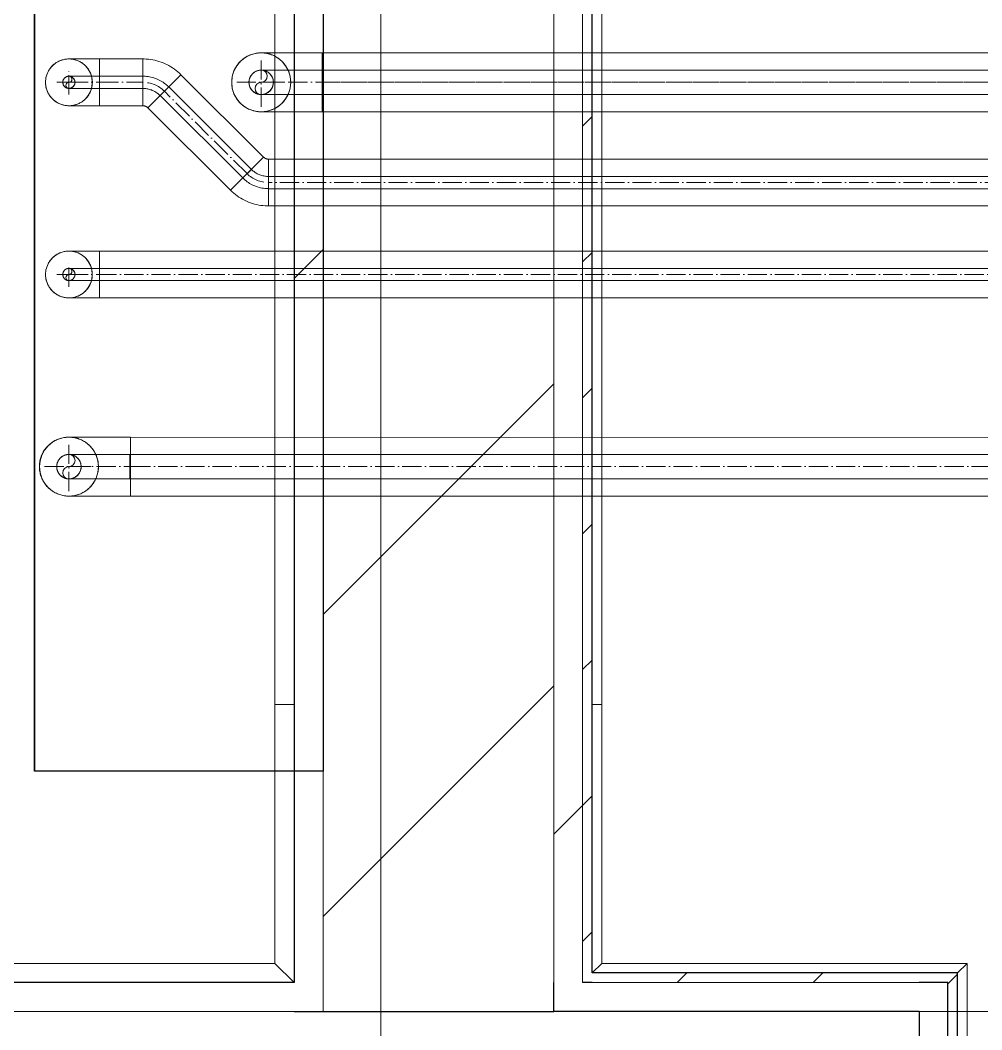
# Model space of a CAD drawing. Header units: millimetres. Extents: x -88595 to 880822, y -1054509 to -148035.
# Drawn here: x 178776 to 179276, y -274067 to -273541 of the extents above; entities that cross this region are included whole.
import ezdxf

# ---------------------------------------------------------------- set-up
doc = ezdxf.new("R2010")
doc.units = ezdxf.units.MM
for name, pattern in [('$0$ADSK_Осевая', [14, 10, -2, 0, -2]), ('$1$ADSK_Осевая', [14, 10, -2, 0, -2]), ('ADSK_Линия сетки', [25, 20, -2.5, 0, -2.5]), ('ADSK_Сверху', [4.5, 3, -1.5])]:
    doc.linetypes.add(name, pattern=pattern)
for name, color, linetype, lineweight in [('Изоляция', 7, 'Continuous', 18), ('Линии', 7, 'Continuous', 9), ('Оборудование', 7, 'Continuous', 18), ('Ограждение', 7, 'Continuous', 9), ('Оси', 7, 'Continuous', 9), ('Стены внутренние', 7, 'Continuous', 18), ('Стены наружные', 7, 'Continuous', 18), ('Стены штриховка', 7, 'Continuous', 9), ('Трубопровод', 7, 'Continuous', 18), ('Трубопроводы', 7, 'Continuous', 18)]:
    doc.layers.add(name, color=color, linetype=linetype, lineweight=lineweight)
doc.layers.add('П4', color=1, linetype='Continuous')
pattern_1 = [(0, (215928.7, 665702.34), (0, 600), []), (90, (215928.7, 665702.34), (-600, 4e-14), [])]

# ---------------------------------------------------------------- blocks, each defined once
blk = doc.blocks.new('$0$ADSK_МедьПайка_Отвод-гнутая труба - Отвод _гнутая труба_-V47-В_Координация_1 этаж ОВ3')
at = {"layer": 'Трубопроводы', "color": 190, "true_color": 0x8000ff}
for p, q in [((-879.99, -10402.24), (-882.24, -10399.99)), ((-877.75, -10404.48), (-879.99, -10402.24))]:
    blk.add_line(p, q, dxfattribs=at)
at = {"layer": 'Трубопроводы', "color": 190, "true_color": 0x8000ff, "flags": 128}
for points in [[(-893.46, -10411.22), (-893.45, -10411.21), (-893.43, -10411.18), (-893.38, -10411.13), (-893.32, -10411.07), (-893.24, -10410.99), (-893.14, -10410.89), (-893.03, -10410.78), (-892.89, -10410.65), (-892.74, -10410.5), (-892.58, -10410.33), (-892.39, -10410.15), (-892.19, -10409.95), (-891.98, -10409.73), (-891.75, -10409.5), (-891.5, -10409.25), (-891.24, -10408.99), (-890.97, -10408.72), (-890.68, -10408.43), (-890.37, -10408.13), (-890.06, -10407.81), (-889.73, -10407.48), (-889.39, -10407.14), (-889.04, -10406.79), (-888.67, -10406.43), (-888.3, -10406.06), (-887.92, -10405.67), (-887.53, -10405.28), (-887.13, -10404.88), (-886.72, -10404.47), (-886.3, -10404.06), (-885.88, -10403.64), (-885.46, -10403.21), (-885.02, -10402.78), (-884.59, -10402.34), (-884.14, -10401.9), (-883.7, -10401.45), (-883.25, -10401.01), (-882.81, -10400.56), (-882.36, -10400.11), (-882.24, -10399.99)], [(-877.75, -10404.48), (-878.2, -10404.93), (-878.64, -10405.38), (-879.09, -10405.82), (-879.54, -10406.27), (-879.98, -10406.71), (-880.42, -10407.15), (-880.85, -10407.58), (-881.28, -10408.01), (-881.7, -10408.43), (-882.12, -10408.85), (-882.53, -10409.26), (-882.93, -10409.66), (-883.32, -10410.06), (-883.71, -10410.44), (-884.09, -10410.82), (-884.45, -10411.18), (-884.81, -10411.54), (-885.15, -10411.88), (-885.48, -10412.21), (-885.8, -10412.53), (-886.11, -10412.84), (-886.4, -10413.13), (-886.68, -10413.41), (-886.94, -10413.68), (-887.19, -10413.93), (-887.43, -10414.16), (-887.65, -10414.38), (-887.85, -10414.58), (-888.04, -10414.77), (-888.21, -10414.94), (-888.36, -10415.1), (-888.5, -10415.23), (-888.62, -10415.35), (-888.72, -10415.46), (-888.81, -10415.54), (-888.88, -10415.61), (-888.93, -10415.66), (-888.96, -10415.69), (-888.97, -10415.7)], [(-893.46, -10415.71), (-893.55, -10415.61), (-893.63, -10415.52), (-893.71, -10415.42), (-893.79, -10415.32), (-893.86, -10415.21), (-893.93, -10415.11), (-894, -10415), (-894.05, -10414.89), (-894.11, -10414.77), (-894.16, -10414.65), (-894.2, -10414.54), (-894.25, -10414.41), (-894.28, -10414.29), (-894.31, -10414.17), (-894.34, -10414.05), (-894.36, -10413.92), (-894.37, -10413.79), (-894.39, -10413.67), (-894.39, -10413.54), (-894.39, -10413.41), (-894.39, -10413.29), (-894.38, -10413.16), (-894.36, -10413.03), (-894.34, -10412.91), (-894.32, -10412.78), (-894.29, -10412.66), (-894.26, -10412.54), (-894.22, -10412.42), (-894.17, -10412.3), (-894.12, -10412.18), (-894.07, -10412.07), (-894.01, -10411.95), (-893.95, -10411.84), (-893.88, -10411.73), (-893.81, -10411.63), (-893.74, -10411.53), (-893.66, -10411.43), (-893.57, -10411.33), (-893.49, -10411.24), (-893.46, -10411.22)], [(-893.46, -10411.22), (-893.37, -10411.13), (-893.28, -10411.04), (-893.18, -10410.96), (-893.08, -10410.89), (-892.97, -10410.81), (-892.86, -10410.75), (-892.75, -10410.68), (-892.64, -10410.62), (-892.53, -10410.57), (-892.41, -10410.52), (-892.29, -10410.47), (-892.17, -10410.43), (-892.05, -10410.4), (-891.93, -10410.37), (-891.8, -10410.34), (-891.68, -10410.32), (-891.55, -10410.3), (-891.42, -10410.29), (-891.3, -10410.29), (-891.17, -10410.29), (-891.04, -10410.29), (-890.92, -10410.3), (-890.79, -10410.31), (-890.67, -10410.33), (-890.54, -10410.36), (-890.42, -10410.39), (-890.3, -10410.42), (-890.17, -10410.46), (-890.06, -10410.51), (-889.94, -10410.55), (-889.82, -10410.61), (-889.71, -10410.67), (-889.6, -10410.73), (-889.49, -10410.8), (-889.39, -10410.87), (-889.28, -10410.94), (-889.18, -10411.02), (-889.09, -10411.1), (-889, -10411.19), (-888.97, -10411.22)], [(-888.97, -10411.22), (-888.88, -10411.31), (-888.8, -10411.4), (-888.72, -10411.5), (-888.64, -10411.6), (-888.57, -10411.71), (-888.5, -10411.81), (-888.44, -10411.92), (-888.38, -10412.04), (-888.33, -10412.15), (-888.28, -10412.27), (-888.23, -10412.39), (-888.19, -10412.51), (-888.15, -10412.63), (-888.12, -10412.75), (-888.1, -10412.88), (-888.08, -10413), (-888.06, -10413.13), (-888.05, -10413.25), (-888.04, -10413.38), (-888.04, -10413.51), (-888.05, -10413.63), (-888.06, -10413.76), (-888.07, -10413.89), (-888.09, -10414.01), (-888.11, -10414.14), (-888.14, -10414.26), (-888.18, -10414.38), (-888.22, -10414.5), (-888.26, -10414.62), (-888.31, -10414.74), (-888.36, -10414.85), (-888.42, -10414.97), (-888.49, -10415.08), (-888.55, -10415.19), (-888.62, -10415.29), (-888.7, -10415.39), (-888.78, -10415.49), (-888.86, -10415.59), (-888.95, -10415.68), (-888.97, -10415.71)], [(-888.97, -10415.71), (-889.06, -10415.79), (-889.16, -10415.88), (-889.26, -10415.96), (-889.36, -10416.03), (-889.46, -10416.11), (-889.57, -10416.17), (-889.68, -10416.24), (-889.79, -10416.3), (-889.91, -10416.35), (-890.02, -10416.4), (-890.14, -10416.45), (-890.26, -10416.49), (-890.38, -10416.52), (-890.51, -10416.56), (-890.63, -10416.58), (-890.76, -10416.6), (-890.88, -10416.62), (-891.01, -10416.63), (-891.14, -10416.63), (-891.26, -10416.63), (-891.39, -10416.63), (-891.52, -10416.62), (-891.64, -10416.61), (-891.77, -10416.59), (-891.89, -10416.56), (-892.02, -10416.53), (-892.14, -10416.5), (-892.26, -10416.46), (-892.38, -10416.42), (-892.5, -10416.37), (-892.61, -10416.31), (-892.72, -10416.25), (-892.83, -10416.19), (-892.94, -10416.13), (-893.05, -10416.05), (-893.15, -10415.98), (-893.25, -10415.9), (-893.35, -10415.82), (-893.44, -10415.73), (-893.46, -10415.71)]]:
    blk.add_lwpolyline(points, dxfattribs=at)
at = {"layer": 'Трубопроводы', "color": 190, "true_color": 0x8000ff}
for start, end in [(45, 225), (225, 45)]:
    blk.add_arc((-891.22, -10413.46), 3.17, start, end, dxfattribs=at)
blk = doc.blocks.new('$0$ADSK_МедьПайка_Отвод-гнутая труба - Отвод _гнутая труба_-V48-В_Координация_1 этаж ОВ3')
at = {"layer": 'Трубопроводы', "color": 134, "true_color": 0x00a6a6}
for p, q in [((16659.2, -14218.23), (16652.85, -14218.23)), ((16665.55, -14218.23), (16659.2, -14218.23))]:
    blk.add_line(p, q, dxfattribs=at)
at = {"layer": 'Трубопроводы', "color": 134, "true_color": 0x00a6a6, "flags": 128}
for points in [[(16652.85, -14249.98), (16652.85, -14249.96), (16652.85, -14249.88), (16652.85, -14249.75), (16652.85, -14249.58), (16652.85, -14249.35), (16652.85, -14249.07), (16652.85, -14248.74), (16652.85, -14248.37), (16652.85, -14247.95), (16652.85, -14247.47), (16652.85, -14246.96), (16652.85, -14246.39), (16652.85, -14245.78), (16652.85, -14245.13), (16652.85, -14244.44), (16652.85, -14243.7), (16652.85, -14242.92), (16652.85, -14242.1), (16652.85, -14241.24), (16652.85, -14240.35), (16652.85, -14239.42), (16652.85, -14238.46), (16652.85, -14237.47), (16652.85, -14236.44), (16652.85, -14235.39), (16652.85, -14234.3), (16652.85, -14233.2), (16652.85, -14232.06), (16652.85, -14230.91), (16652.85, -14229.74), (16652.85, -14228.54), (16652.85, -14227.33), (16652.85, -14226.11), (16652.85, -14224.87), (16652.85, -14223.63), (16652.85, -14222.37), (16652.85, -14221.11), (16652.85, -14219.84), (16652.85, -14218.57), (16652.85, -14218.23)], [(16665.55, -14218.23), (16665.55, -14219.5), (16665.55, -14220.77), (16665.55, -14222.03), (16665.55, -14223.29), (16665.55, -14224.54), (16665.55, -14225.78), (16665.55, -14227), (16665.55, -14228.22), (16665.55, -14229.42), (16665.55, -14230.59), (16665.55, -14231.75), (16665.55, -14232.89), (16665.55, -14234.01), (16665.55, -14235.1), (16665.55, -14236.16), (16665.55, -14237.19), (16665.55, -14238.19), (16665.55, -14239.17), (16665.55, -14240.1), (16665.55, -14241.01), (16665.55, -14241.87), (16665.55, -14242.7), (16665.55, -14243.49), (16665.55, -14244.24), (16665.55, -14244.95), (16665.55, -14245.61), (16665.55, -14246.23), (16665.55, -14246.81), (16665.55, -14247.34), (16665.55, -14247.82), (16665.55, -14248.26), (16665.55, -14248.65), (16665.55, -14248.99), (16665.55, -14249.28), (16665.55, -14249.52), (16665.55, -14249.71), (16665.55, -14249.85), (16665.55, -14249.94), (16665.55, -14249.98)], [(16652.85, -14249.98), (16652.86, -14249.73), (16652.87, -14249.47), (16652.9, -14249.22), (16652.94, -14248.97), (16652.98, -14248.72), (16653.04, -14248.47), (16653.1, -14248.23), (16653.18, -14247.98), (16653.26, -14247.74), (16653.36, -14247.51), (16653.46, -14247.28), (16653.57, -14247.05), (16653.69, -14246.83), (16653.82, -14246.61), (16653.96, -14246.4), (16654.11, -14246.19), (16654.27, -14245.99), (16654.43, -14245.79), (16654.6, -14245.61), (16654.78, -14245.43), (16654.97, -14245.25), (16655.16, -14245.09), (16655.36, -14244.93), (16655.56, -14244.78), (16655.77, -14244.64), (16655.99, -14244.5), (16656.21, -14244.38), (16656.44, -14244.26), (16656.67, -14244.16), (16656.9, -14244.06), (16657.14, -14243.97), (16657.38, -14243.9), (16657.63, -14243.83), (16657.88, -14243.77), (16658.12, -14243.72), (16658.38, -14243.68), (16658.63, -14243.66), (16658.88, -14243.64), (16659.14, -14243.63), (16659.2, -14243.63)], [(16659.2, -14243.63), (16659.46, -14243.64), (16659.71, -14243.65), (16659.96, -14243.68), (16660.22, -14243.71), (16660.47, -14243.76), (16660.71, -14243.81), (16660.96, -14243.88), (16661.2, -14243.95), (16661.44, -14244.04), (16661.68, -14244.13), (16661.91, -14244.24), (16662.14, -14244.35), (16662.36, -14244.47), (16662.58, -14244.6), (16662.79, -14244.74), (16663, -14244.89), (16663.2, -14245.04), (16663.39, -14245.21), (16663.58, -14245.38), (16663.76, -14245.56), (16663.93, -14245.74), (16664.1, -14245.93), (16664.26, -14246.13), (16664.41, -14246.34), (16664.55, -14246.55), (16664.68, -14246.77), (16664.8, -14246.99), (16664.92, -14247.21), (16665.03, -14247.44), (16665.12, -14247.68), (16665.21, -14247.92), (16665.29, -14248.16), (16665.36, -14248.4), (16665.41, -14248.65), (16665.46, -14248.9), (16665.5, -14249.15), (16665.53, -14249.4), (16665.55, -14249.66), (16665.55, -14249.91), (16665.55, -14249.98)], [(16659.2, -14256.33), (16658.95, -14256.33), (16658.7, -14256.31), (16658.44, -14256.28), (16658.19, -14256.25), (16657.94, -14256.2), (16657.69, -14256.15), (16657.45, -14256.08), (16657.21, -14256.01), (16656.97, -14255.92), (16656.73, -14255.83), (16656.5, -14255.73), (16656.27, -14255.61), (16656.05, -14255.49), (16655.83, -14255.36), (16655.62, -14255.22), (16655.41, -14255.07), (16655.21, -14254.92), (16655.02, -14254.75), (16654.83, -14254.58), (16654.65, -14254.4), (16654.48, -14254.22), (16654.31, -14254.03), (16654.15, -14253.83), (16654, -14253.62), (16653.86, -14253.41), (16653.73, -14253.2), (16653.6, -14252.97), (16653.49, -14252.75), (16653.38, -14252.52), (16653.29, -14252.28), (16653.2, -14252.04), (16653.12, -14251.8), (16653.05, -14251.56), (16652.99, -14251.31), (16652.95, -14251.06), (16652.91, -14250.81), (16652.88, -14250.56), (16652.86, -14250.3), (16652.85, -14250.05), (16652.85, -14249.98)], [(16665.55, -14249.98), (16665.55, -14250.23), (16665.53, -14250.49), (16665.51, -14250.74), (16665.47, -14250.99), (16665.43, -14251.24), (16665.37, -14251.49), (16665.31, -14251.74), (16665.23, -14251.98), (16665.15, -14252.22), (16665.05, -14252.45), (16664.95, -14252.69), (16664.84, -14252.91), (16664.71, -14253.14), (16664.58, -14253.35), (16664.44, -14253.57), (16664.3, -14253.77), (16664.14, -14253.97), (16663.98, -14254.17), (16663.81, -14254.36), (16663.63, -14254.54), (16663.44, -14254.71), (16663.25, -14254.87), (16663.05, -14255.03), (16662.85, -14255.18), (16662.63, -14255.32), (16662.42, -14255.46), (16662.2, -14255.58), (16661.97, -14255.7), (16661.74, -14255.8), (16661.51, -14255.9), (16661.27, -14255.99), (16661.02, -14256.06), (16660.78, -14256.13), (16660.53, -14256.19), (16660.28, -14256.24), (16660.03, -14256.28), (16659.78, -14256.3), (16659.53, -14256.32), (16659.27, -14256.33), (16659.2, -14256.33)]]:
    blk.add_lwpolyline(points, dxfattribs=at)
at = {"layer": 'Трубопроводы', "color": 134, "true_color": 0x00a6a6}
for start, end in [(90, 270), (270, 90)]:
    blk.add_arc((16659.2, -14249.98), 6.35, start, end, dxfattribs=at)
blk = doc.blocks.new('$0$ADSK_МедьПайка_Отвод-гнутая труба - Отвод _гнутая труба_-3205842-В_Координация_1 этаж ОВ3')
at = {"layer": 'Трубопроводы', "color": 190, "true_color": 0x8000ff}
for p, q in [((6.89, 2.39), (2.41, 6.88)), ((6.89, 2.39), (2.41, 6.88)), ((-6.56, 3.17), (-6.56, -3.18)), ((-6.56, 3.17), (-6.56, -3.18))]:
    blk.add_line(p, q, dxfattribs=at)
at = {"layer": 'Трубопроводы', "color": 190, "true_color": 0x8000ff, "flags": 128}
for points in [[(2.41, 6.88), (2.04, 6.53), (1.66, 6.2), (1.26, 5.87), (0.86, 5.57), (0.44, 5.28), (0.01, 5.01), (-0.43, 4.75), (-0.88, 4.52), (-1.34, 4.3), (-1.8, 4.1), (-2.28, 3.92), (-2.76, 3.76), (-3.25, 3.62), (-3.74, 3.49), (-4.24, 3.39), (-4.74, 3.31), (-5.24, 3.24), (-5.75, 3.2), (-6.26, 3.18), (-6.56, 3.17)], [(-6.56, -3.18), (-5.8, -3.16), (-5.04, -3.11), (-4.28, -3.04), (-3.53, -2.93), (-2.78, -2.8), (-2.04, -2.63), (-1.3, -2.43), (-0.57, -2.21), (0.15, -1.95), (0.85, -1.67), (1.55, -1.36), (2.23, -1.02), (2.9, -0.66), (3.56, -0.27), (4.19, 0.15), (4.81, 0.6), (5.41, 1.06), (6, 1.55), (6.56, 2.07), (6.89, 2.39)]]:
    blk.add_lwpolyline(points, dxfattribs=at)
blk = doc.blocks.new('1 этаж')
at = {"layer": 'Ограждение'}
h = blk.add_hatch(dxfattribs=at)
h.set_pattern_fill('FP_25', color=256, style=0, pattern_type=2)
h.set_pattern_definition(pattern_1)
h.paths.add_polyline_path([(215047.71, 654272.6), (215047.71, 655477.6), (215037.71, 655477.6), (215037.71, 654282.6)])
h = blk.add_hatch(dxfattribs=at)
h.set_pattern_fill('FP_26', color=256, style=0, pattern_type=2)
h.set_pattern_definition(pattern_1)
h.paths.add_polyline_path([(215202.71, 654277.6), (215207.71, 654282.6), (215207.71, 655477.6), (215202.71, 655477.6), (215202.71, 654580.82)])
h = blk.add_hatch(dxfattribs=at)
h.set_pattern_fill('FP_25', color=256, style=0, pattern_type=2)
h.set_pattern_definition(pattern_1)
h.paths.add_polyline_path([(212307.71, 654272.6), (215047.71, 654272.6), (215037.71, 654282.6), (212307.71, 654282.6)])
h = blk.add_hatch(dxfattribs=at)
h.set_pattern_fill('FP_25', color=256, style=0, pattern_type=2)
h.set_pattern_definition(pattern_1)
h.paths.add_polyline_path([(215387.71, 654277.6), (215392.71, 654277.6), (215397.71, 654282.6), (215207.71, 654282.6), (215202.71, 654277.6), (215372.71, 654277.6)])
at = {"layer": 'Линии', "linetype": 'ADSK_Сверху', "ltscale": 100}
blk.add_line((215372.71, 654257.6), (217392.71, 654257.6), dxfattribs=at)
at = {"layer": 'Ограждение'}
for p, q in [((215037.71, 655477.6), (215037.71, 654282.6)), ((215207.71, 654282.6), (215207.71, 655477.6)), ((215037.71, 654282.6), (212307.71, 654282.6)), ((215037.71, 654282.6), (215047.71, 654272.6)), ((215207.71, 654282.6), (215202.71, 654277.6)), ((215397.71, 654282.6), (215207.71, 654282.6)), ((215397.71, 654282.6), (215392.71, 654277.6)), ((215397.71, 653842.6), (215397.71, 654282.6))]:
    blk.add_line(p, q, dxfattribs=at)
at = {"layer": 'Оси', "linetype": 'ADSK_Линия сетки', "ltscale": 100}
blk.add_line((215092.71, 697813.24), (215092.71, 631836.47), dxfattribs=at)
at = {"layer": 'Стены внутренние'}
blk.add_line((215047.71, 654257.6), (207412.71, 654257.6), dxfattribs=at)
at = {"layer": 'Стены внутренние', "lineweight": 30}
blk.add_line((215372.71, 654257.6), (215182.71, 654257.6), dxfattribs=at)
at = {"layer": 'Стены наружные', "lineweight": 30}
for p, q in [((215047.71, 655477.6), (215047.71, 654272.6)), ((215202.71, 654277.6), (215202.71, 655477.6)), ((215392.71, 654277.6), (215202.71, 654277.6)), ((215392.71, 653847.6), (215392.71, 654277.6)), ((215047.71, 654272.6), (212297.71, 654272.6)), ((215182.71, 654257.6), (215182.71, 654272.6)), ((215202.71, 654272.6), (215197.71, 654272.6)), ((215387.71, 654272.6), (215372.71, 654272.6)), ((215387.71, 653867.6), (215387.71, 654272.6)), ((215047.71, 654257.6), (215182.71, 654257.6)), ((215372.71, 654257.6), (215372.71, 653867.6))]:
    blk.add_line(p, q, dxfattribs=at)
at = {"layer": 'Стены наружные', "linetype": 'Continuous', "lineweight": 9}
for p, q in [((215197.71, 654718.31), (215202.71, 654723.31)), ((215047.71, 654639.02), (215062.71, 654654.02)), ((215197.71, 654647.6), (215202.71, 654652.6)), ((215062.71, 654464.16), (215182.71, 654584.16)), ((215197.71, 654576.89), (215202.71, 654581.89)), ((215197.71, 654506.18), (215202.71, 654511.18)), ((215197.71, 654435.47), (215202.71, 654440.47)), ((215062.71, 654307.01), (215182.71, 654427.01)), ((215197.71, 654364.76), (215202.71, 654369.76)), ((215182.71, 654349.76), (215197.71, 654364.76)), ((215197.71, 654294.05), (215202.71, 654299.05)), ((215246.98, 654272.6), (215251.98, 654277.6)), ((215317.69, 654272.6), (215322.69, 654277.6)), ((215388.4, 654272.6), (215392.71, 654276.91)), ((215387.71, 654271.91), (215388.4, 654272.6))]:
    blk.add_line(p, q, dxfattribs=at)
at = {"layer": 'Стены штриховка'}
for p, q in [((215062.71, 655477.6), (215062.71, 654257.6)), ((215182.71, 654272.6), (215182.71, 655477.6)), ((215197.71, 654272.6), (215197.71, 655477.6)), ((215372.71, 654272.6), (215202.71, 654272.6))]:
    blk.add_line(p, q, dxfattribs=at)

msp = doc.modelspace()

# ---------------------------------------------------------------- linework, layer by layer
at = {"layer": 'Изоляция', "color": 190, "true_color": 0x8000ff}
for p, q in [((178839.51, -273561.27), (178816.95, -273561.27)), ((178816.95, -273561.27), (178816.95, -273585.62)), ((178839.51, -273585.62), (178839.51, -273561.27)), ((178859.32, -273569.46), (178842.13, -273586.7)), ((178902.32, -273612.35), (178859.32, -273569.46)), ((178816.95, -273585.62), (178839.51, -273585.62)), ((178842.13, -273586.7), (178885.13, -273629.59)), ((178885.13, -273629.59), (178902.32, -273612.35)), ((179498.95, -273613.43), (178904.93, -273613.43)), ((178904.93, -273613.43), (178904.93, -273637.78)), ((178904.93, -273637.78), (179498.95, -273637.78)), ((179319.25, -273661.27), (178816.95, -273661.27)), ((178816.95, -273661.27), (178816.95, -273685.62)), ((178816.95, -273685.62), (179319.25, -273685.62))]:
    msp.add_line(p, q, dxfattribs=at)
at = {"layer": 'Изоляция', "color": 134, "true_color": 0x00a6a6}
for p, q in [((179995.85, -273558.09), (178932.49, -273558.09)), ((178932.83, -273558.09), (178932.83, -273588.79)), ((178932.49, -273588.79), (179995.85, -273588.79)), ((179393.37, -273758.27), (178833.14, -273758.05)), ((178833.14, -273758.1), (178833.14, -273788.8)), ((178833.14, -273788.8), (179393.37, -273788.79))]:
    msp.add_line(p, q, dxfattribs=at)
at = {"layer": 'Изоляция', "color": 190, "true_color": 0x8000ff, "flags": 128}
for points in [[(178788.9, -273573.44), (178788.91, -273572.95), (178788.94, -273572.47), (178788.99, -273571.98), (178789.06, -273571.5), (178789.15, -273571.02), (178789.25, -273570.55), (178789.38, -273570.08), (178789.52, -273569.61), (178789.68, -273569.15), (178789.86, -273568.7), (178790.06, -273568.26), (178790.28, -273567.82), (178790.51, -273567.39), (178790.76, -273566.97), (178791.03, -273566.57), (178791.31, -273566.17), (178791.61, -273565.79), (178791.93, -273565.41), (178792.25, -273565.05), (178792.6, -273564.71), (178792.95, -273564.38), (178793.32, -273564.06), (178793.7, -273563.76), (178794.1, -273563.47), (178794.5, -273563.2), (178794.92, -273562.94), (178795.34, -273562.7), (178795.77, -273562.48), (178796.22, -273562.28), (178796.67, -273562.09), (178797.12, -273561.93), (178797.59, -273561.78), (178798.06, -273561.65), (178798.53, -273561.54), (178799.01, -273561.44), (178799.49, -273561.37), (178799.97, -273561.32), (178800.46, -273561.28), (178800.95, -273561.27), (178801.08, -273561.27)], [(178801.08, -273561.27), (178801.57, -273561.28), (178802.05, -273561.31), (178802.54, -273561.35), (178803.02, -273561.42), (178803.5, -273561.51), (178803.97, -273561.62), (178804.44, -273561.74), (178804.91, -273561.88), (178805.37, -273562.05), (178805.82, -273562.23), (178806.26, -273562.43), (178806.7, -273562.64), (178807.13, -273562.88), (178807.55, -273563.13), (178807.95, -273563.39), (178808.35, -273563.68), (178808.73, -273563.97), (178809.11, -273564.29), (178809.47, -273564.62), (178809.81, -273564.96), (178810.14, -273565.32), (178810.46, -273565.68), (178810.76, -273566.07), (178811.05, -273566.46), (178811.32, -273566.86), (178811.58, -273567.28), (178811.82, -273567.7), (178812.04, -273568.14), (178812.24, -273568.58), (178812.43, -273569.03), (178812.59, -273569.49), (178812.74, -273569.95), (178812.87, -273570.42), (178812.98, -273570.89), (178813.08, -273571.37), (178813.15, -273571.85), (178813.2, -273572.34), (178813.24, -273572.82), (178813.25, -273573.31), (178813.25, -273573.44)], [(178801.08, -273561.27), (178801.09, -273561.27), (178801.13, -273561.27), (178801.19, -273561.27), (178801.28, -273561.27), (178801.39, -273561.27), (178801.53, -273561.27), (178801.7, -273561.27), (178801.88, -273561.27), (178802.1, -273561.27), (178802.33, -273561.27), (178802.59, -273561.27), (178802.87, -273561.27), (178803.18, -273561.27), (178803.5, -273561.27), (178803.85, -273561.27), (178804.22, -273561.27), (178804.61, -273561.27), (178805.02, -273561.27), (178805.45, -273561.27), (178805.89, -273561.27), (178806.36, -273561.27), (178806.84, -273561.27), (178807.34, -273561.27), (178807.85, -273561.27), (178808.38, -273561.27), (178808.92, -273561.27), (178809.47, -273561.27), (178810.04, -273561.27), (178810.61, -273561.27), (178811.2, -273561.27), (178811.8, -273561.27), (178812.4, -273561.27), (178813.01, -273561.27), (178813.63, -273561.27), (178814.26, -273561.27), (178814.88, -273561.27), (178815.51, -273561.27), (178816.15, -273561.27), (178816.78, -273561.27), (178816.95, -273561.27)], [(178859.32, -273569.46), (178858.51, -273568.68), (178857.67, -273567.94), (178856.8, -273567.23), (178855.91, -273566.55), (178854.98, -273565.92), (178854.04, -273565.32), (178853.06, -273564.76), (178852.07, -273564.23), (178851.06, -273563.75), (178850.03, -273563.31), (178848.98, -273562.91), (178847.91, -273562.55), (178846.84, -273562.24), (178845.75, -273561.97), (178844.65, -273561.74), (178843.54, -273561.56), (178842.43, -273561.42), (178841.31, -273561.32), (178840.19, -273561.27), (178839.51, -273561.27)], [(178801.08, -273585.62), (178800.59, -273585.61), (178800.11, -273585.58), (178799.62, -273585.53), (178799.14, -273585.46), (178798.66, -273585.37), (178798.18, -273585.27), (178797.71, -273585.14), (178797.25, -273585), (178796.79, -273584.84), (178796.34, -273584.66), (178795.89, -273584.46), (178795.46, -273584.24), (178795.03, -273584.01), (178794.61, -273583.76), (178794.2, -273583.49), (178793.81, -273583.21), (178793.42, -273582.91), (178793.05, -273582.59), (178792.69, -273582.27), (178792.34, -273581.92), (178792.01, -273581.57), (178791.69, -273581.2), (178791.39, -273580.82), (178791.1, -273580.42), (178790.83, -273580.02), (178790.58, -273579.6), (178790.34, -273579.18), (178790.12, -273578.75), (178789.92, -273578.3), (178789.73, -273577.85), (178789.56, -273577.4), (178789.41, -273576.93), (178789.28, -273576.46), (178789.17, -273575.99), (178789.08, -273575.51), (178789.01, -273575.03), (178788.95, -273574.55), (178788.92, -273574.06), (178788.9, -273573.57), (178788.9, -273573.44)], [(178813.25, -273573.44), (178813.24, -273573.93), (178813.21, -273574.41), (178813.17, -273574.9), (178813.1, -273575.38), (178813.01, -273575.86), (178812.9, -273576.34), (178812.78, -273576.81), (178812.64, -273577.27), (178812.47, -273577.73), (178812.29, -273578.18), (178812.09, -273578.63), (178811.88, -273579.06), (178811.64, -273579.49), (178811.39, -273579.91), (178811.13, -273580.32), (178810.84, -273580.71), (178810.55, -273581.1), (178810.23, -273581.47), (178809.9, -273581.83), (178809.56, -273582.18), (178809.2, -273582.51), (178808.84, -273582.83), (178808.45, -273583.13), (178808.06, -273583.42), (178807.66, -273583.69), (178807.24, -273583.94), (178806.82, -273584.18), (178806.38, -273584.4), (178805.94, -273584.6), (178805.49, -273584.79), (178805.03, -273584.96), (178804.57, -273585.11), (178804.1, -273585.24), (178803.63, -273585.35), (178803.15, -273585.44), (178802.67, -273585.51), (178802.18, -273585.57), (178801.7, -273585.6), (178801.21, -273585.62), (178801.08, -273585.62)], [(178816.95, -273585.62), (178816.32, -273585.62), (178815.68, -273585.62), (178815.05, -273585.62), (178814.42, -273585.62), (178813.8, -273585.62), (178813.18, -273585.62), (178812.57, -273585.62), (178811.96, -273585.62), (178811.36, -273585.62), (178810.77, -273585.62), (178810.19, -273585.62), (178809.62, -273585.62), (178809.07, -273585.62), (178808.52, -273585.62), (178807.99, -273585.62), (178807.47, -273585.62), (178806.97, -273585.62), (178806.49, -273585.62), (178806.02, -273585.62), (178805.57, -273585.62), (178805.13, -273585.62), (178804.72, -273585.62), (178804.32, -273585.62), (178803.95, -273585.62), (178803.6, -273585.62), (178803.26, -273585.62), (178802.95, -273585.62), (178802.66, -273585.62), (178802.4, -273585.62), (178802.16, -273585.62), (178801.94, -273585.62), (178801.74, -273585.62), (178801.58, -273585.62), (178801.43, -273585.62), (178801.31, -273585.62), (178801.21, -273585.62), (178801.14, -273585.62), (178801.1, -273585.62), (178801.08, -273585.62)], [(178839.51, -273585.62), (178839.66, -273585.62), (178839.81, -273585.63), (178839.96, -273585.64), (178840.1, -273585.66), (178840.25, -273585.69), (178840.39, -273585.72), (178840.54, -273585.76), (178840.68, -273585.8), (178840.82, -273585.85), (178840.96, -273585.91), (178841.09, -273585.97), (178841.22, -273586.03), (178841.35, -273586.11), (178841.48, -273586.18), (178841.6, -273586.26), (178841.72, -273586.35), (178841.84, -273586.44), (178841.95, -273586.53), (178842.06, -273586.63), (178842.13, -273586.7)], [(178904.93, -273613.43), (178904.79, -273613.42), (178904.64, -273613.41), (178904.49, -273613.4), (178904.34, -273613.38), (178904.2, -273613.35), (178904.05, -273613.32), (178903.91, -273613.28), (178903.77, -273613.24), (178903.63, -273613.19), (178903.49, -273613.13), (178903.36, -273613.07), (178903.23, -273613.01), (178903.1, -273612.94), (178902.97, -273612.86), (178902.84, -273612.78), (178902.72, -273612.69), (178902.61, -273612.6), (178902.49, -273612.51), (178902.39, -273612.41), (178902.32, -273612.35)], [(178885.13, -273629.59), (178885.94, -273630.36), (178886.78, -273631.11), (178887.64, -273631.81), (178888.54, -273632.49), (178889.47, -273633.13), (178890.41, -273633.73), (178891.38, -273634.29), (178892.38, -273634.81), (178893.39, -273635.29), (178894.42, -273635.73), (178895.47, -273636.13), (178896.53, -273636.49), (178897.61, -273636.8), (178898.7, -273637.07), (178899.8, -273637.3), (178900.91, -273637.49), (178902.02, -273637.62), (178903.14, -273637.72), (178904.26, -273637.77), (178904.93, -273637.78)], [(178788.9, -273673.44), (178788.91, -273672.95), (178788.94, -273672.47), (178788.99, -273671.98), (178789.06, -273671.5), (178789.15, -273671.02), (178789.25, -273670.55), (178789.38, -273670.08), (178789.52, -273669.61), (178789.68, -273669.15), (178789.86, -273668.7), (178790.06, -273668.26), (178790.28, -273667.82), (178790.51, -273667.39), (178790.76, -273666.97), (178791.03, -273666.57), (178791.31, -273666.17), (178791.61, -273665.79), (178791.93, -273665.41), (178792.25, -273665.05), (178792.6, -273664.71), (178792.95, -273664.38), (178793.32, -273664.06), (178793.7, -273663.76), (178794.1, -273663.47), (178794.5, -273663.2), (178794.92, -273662.94), (178795.34, -273662.7), (178795.77, -273662.48), (178796.22, -273662.28), (178796.67, -273662.09), (178797.12, -273661.93), (178797.59, -273661.78), (178798.06, -273661.65), (178798.53, -273661.54), (178799.01, -273661.44), (178799.49, -273661.37), (178799.97, -273661.32), (178800.46, -273661.28), (178800.95, -273661.27), (178801.08, -273661.27)], [(178801.08, -273661.27), (178801.57, -273661.28), (178802.05, -273661.31), (178802.54, -273661.35), (178803.02, -273661.42), (178803.5, -273661.51), (178803.97, -273661.62), (178804.44, -273661.74), (178804.91, -273661.88), (178805.37, -273662.05), (178805.82, -273662.23), (178806.26, -273662.43), (178806.7, -273662.64), (178807.13, -273662.88), (178807.55, -273663.13), (178807.95, -273663.39), (178808.35, -273663.68), (178808.73, -273663.97), (178809.11, -273664.29), (178809.47, -273664.62), (178809.81, -273664.96), (178810.14, -273665.32), (178810.46, -273665.68), (178810.76, -273666.07), (178811.05, -273666.46), (178811.32, -273666.86), (178811.58, -273667.28), (178811.82, -273667.7), (178812.04, -273668.14), (178812.24, -273668.58), (178812.43, -273669.03), (178812.59, -273669.49), (178812.74, -273669.95), (178812.87, -273670.42), (178812.98, -273670.89), (178813.08, -273671.37), (178813.15, -273671.85), (178813.2, -273672.34), (178813.24, -273672.82), (178813.25, -273673.31), (178813.25, -273673.44)], [(178801.08, -273661.27), (178801.09, -273661.27), (178801.13, -273661.27), (178801.19, -273661.27), (178801.28, -273661.27), (178801.39, -273661.27), (178801.53, -273661.27), (178801.7, -273661.27), (178801.88, -273661.27), (178802.1, -273661.27), (178802.33, -273661.27), (178802.59, -273661.27), (178802.87, -273661.27), (178803.18, -273661.27), (178803.5, -273661.27), (178803.85, -273661.27), (178804.22, -273661.27), (178804.61, -273661.27), (178805.02, -273661.27), (178805.45, -273661.27), (178805.89, -273661.27), (178806.36, -273661.27), (178806.84, -273661.27), (178807.34, -273661.27), (178807.85, -273661.27), (178808.38, -273661.27), (178808.92, -273661.27), (178809.47, -273661.27), (178810.04, -273661.27), (178810.61, -273661.27), (178811.2, -273661.27), (178811.8, -273661.27), (178812.4, -273661.27), (178813.01, -273661.27), (178813.63, -273661.27), (178814.26, -273661.27), (178814.88, -273661.27), (178815.51, -273661.27), (178816.15, -273661.27), (178816.78, -273661.27), (178816.95, -273661.27)], [(178801.08, -273685.62), (178800.59, -273685.61), (178800.11, -273685.58), (178799.62, -273685.53), (178799.14, -273685.46), (178798.66, -273685.37), (178798.18, -273685.27), (178797.71, -273685.14), (178797.25, -273685), (178796.79, -273684.84), (178796.34, -273684.66), (178795.89, -273684.46), (178795.46, -273684.24), (178795.03, -273684.01), (178794.61, -273683.76), (178794.2, -273683.49), (178793.81, -273683.21), (178793.42, -273682.91), (178793.05, -273682.59), (178792.69, -273682.27), (178792.34, -273681.92), (178792.01, -273681.57), (178791.69, -273681.2), (178791.39, -273680.82), (178791.1, -273680.42), (178790.83, -273680.02), (178790.58, -273679.6), (178790.34, -273679.18), (178790.12, -273678.75), (178789.92, -273678.3), (178789.73, -273677.85), (178789.56, -273677.4), (178789.41, -273676.93), (178789.28, -273676.46), (178789.17, -273675.99), (178789.08, -273675.51), (178789.01, -273675.03), (178788.95, -273674.55), (178788.92, -273674.06), (178788.9, -273673.57), (178788.9, -273673.44)], [(178813.25, -273673.44), (178813.24, -273673.93), (178813.21, -273674.41), (178813.17, -273674.9), (178813.1, -273675.38), (178813.01, -273675.86), (178812.9, -273676.34), (178812.78, -273676.81), (178812.64, -273677.27), (178812.47, -273677.73), (178812.29, -273678.18), (178812.09, -273678.63), (178811.88, -273679.06), (178811.64, -273679.49), (178811.39, -273679.91), (178811.13, -273680.32), (178810.84, -273680.71), (178810.55, -273681.1), (178810.23, -273681.47), (178809.9, -273681.83), (178809.56, -273682.18), (178809.2, -273682.51), (178808.84, -273682.83), (178808.45, -273683.13), (178808.06, -273683.42), (178807.66, -273683.69), (178807.24, -273683.94), (178806.82, -273684.18), (178806.38, -273684.4), (178805.94, -273684.6), (178805.49, -273684.79), (178805.03, -273684.96), (178804.57, -273685.11), (178804.1, -273685.24), (178803.63, -273685.35), (178803.15, -273685.44), (178802.67, -273685.51), (178802.18, -273685.57), (178801.7, -273685.6), (178801.21, -273685.62), (178801.08, -273685.62)], [(178816.95, -273685.62), (178816.32, -273685.62), (178815.68, -273685.62), (178815.05, -273685.62), (178814.42, -273685.62), (178813.8, -273685.62), (178813.18, -273685.62), (178812.57, -273685.62), (178811.96, -273685.62), (178811.36, -273685.62), (178810.77, -273685.62), (178810.19, -273685.62), (178809.62, -273685.62), (178809.07, -273685.62), (178808.52, -273685.62), (178807.99, -273685.62), (178807.47, -273685.62), (178806.97, -273685.62), (178806.49, -273685.62), (178806.02, -273685.62), (178805.57, -273685.62), (178805.13, -273685.62), (178804.72, -273685.62), (178804.32, -273685.62), (178803.95, -273685.62), (178803.6, -273685.62), (178803.26, -273685.62), (178802.95, -273685.62), (178802.66, -273685.62), (178802.4, -273685.62), (178802.16, -273685.62), (178801.94, -273685.62), (178801.74, -273685.62), (178801.58, -273685.62), (178801.43, -273685.62), (178801.31, -273685.62), (178801.21, -273685.62), (178801.14, -273685.62), (178801.1, -273685.62), (178801.08, -273685.62)]]:
    msp.add_lwpolyline(points, dxfattribs=at)
at = {"layer": 'Изоляция', "color": 134, "true_color": 0x00a6a6, "flags": 128}
for points in [[(178885.73, -273573.44), (178885.74, -273572.83), (178885.78, -273572.21), (178885.84, -273571.6), (178885.92, -273571), (178886.03, -273570.39), (178886.17, -273569.79), (178886.33, -273569.2), (178886.51, -273568.61), (178886.71, -273568.03), (178886.94, -273567.46), (178887.19, -273566.9), (178887.46, -273566.35), (178887.76, -273565.81), (178888.07, -273565.29), (178888.41, -273564.77), (178888.77, -273564.27), (178889.14, -273563.79), (178889.54, -273563.32), (178889.95, -273562.87), (178890.38, -273562.43), (178890.83, -273562.01), (178891.3, -273561.61), (178891.78, -273561.23), (178892.27, -273560.87), (178892.78, -273560.53), (178893.31, -273560.2), (178893.84, -273559.9), (178894.39, -273559.63), (178894.95, -273559.37), (178895.52, -273559.13), (178896.09, -273558.92), (178896.68, -273558.74), (178897.27, -273558.57), (178897.87, -273558.43), (178898.47, -273558.32), (178899.08, -273558.22), (178899.69, -273558.15), (178900.3, -273558.11), (178900.91, -273558.09), (178901.08, -273558.09)], [(178901.08, -273558.09), (178901.69, -273558.1), (178902.31, -273558.14), (178902.92, -273558.2), (178903.52, -273558.29), (178904.13, -273558.4), (178904.73, -273558.53), (178905.32, -273558.69), (178905.91, -273558.87), (178906.49, -273559.08), (178907.06, -273559.3), (178907.62, -273559.55), (178908.17, -273559.83), (178908.71, -273560.12), (178909.23, -273560.44), (178909.75, -273560.77), (178910.25, -273561.13), (178910.73, -273561.51), (178911.2, -273561.9), (178911.65, -273562.32), (178912.09, -273562.75), (178912.51, -273563.2), (178912.91, -273563.66), (178913.29, -273564.14), (178913.65, -273564.64), (178913.99, -273565.15), (178914.32, -273565.67), (178914.62, -273566.21), (178914.89, -273566.75), (178915.15, -273567.31), (178915.39, -273567.88), (178915.6, -273568.46), (178915.78, -273569.04), (178915.95, -273569.63), (178916.09, -273570.23), (178916.21, -273570.83), (178916.3, -273571.44), (178916.37, -273572.05), (178916.41, -273572.66), (178916.43, -273573.28), (178916.43, -273573.44)], [(178901.08, -273558.09), (178901.1, -273558.09), (178901.18, -273558.09), (178901.31, -273558.09), (178901.48, -273558.09), (178901.71, -273558.09), (178901.99, -273558.09), (178902.31, -273558.09), (178902.69, -273558.09), (178903.11, -273558.09), (178903.58, -273558.09), (178904.1, -273558.09), (178904.67, -273558.09), (178905.28, -273558.09), (178905.93, -273558.09), (178906.62, -273558.09), (178907.36, -273558.09), (178908.14, -273558.09), (178908.96, -273558.09), (178909.81, -273558.09), (178910.71, -273558.09), (178911.64, -273558.09), (178912.6, -273558.09), (178913.59, -273558.09), (178914.62, -273558.09), (178915.67, -273558.09), (178916.76, -273558.09), (178917.86, -273558.09), (178919, -273558.09), (178920.15, -273558.09), (178921.32, -273558.09), (178922.52, -273558.09), (178923.73, -273558.09), (178924.95, -273558.09), (178926.19, -273558.09), (178927.43, -273558.09), (178928.69, -273558.09), (178929.95, -273558.09), (178931.22, -273558.09), (178932.49, -273558.09), (178932.83, -273558.09)], [(178901.08, -273588.79), (178900.46, -273588.78), (178899.85, -273588.74), (178899.24, -273588.68), (178898.63, -273588.6), (178898.03, -273588.49), (178897.43, -273588.35), (178896.84, -273588.19), (178896.25, -273588.01), (178895.67, -273587.81), (178895.1, -273587.58), (178894.54, -273587.33), (178893.99, -273587.06), (178893.45, -273586.76), (178892.92, -273586.45), (178892.41, -273586.11), (178891.91, -273585.75), (178891.43, -273585.38), (178890.96, -273584.98), (178890.5, -273584.57), (178890.07, -273584.14), (178889.65, -273583.69), (178889.25, -273583.22), (178888.87, -273582.74), (178888.5, -273582.25), (178888.16, -273581.74), (178887.84, -273581.21), (178887.54, -273580.68), (178887.26, -273580.13), (178887.01, -273579.57), (178886.77, -273579), (178886.56, -273578.43), (178886.37, -273577.84), (178886.21, -273577.25), (178886.07, -273576.65), (178885.95, -273576.05), (178885.86, -273575.44), (178885.79, -273574.83), (178885.75, -273574.22), (178885.73, -273573.61), (178885.73, -273573.44)], [(178916.43, -273573.44), (178916.42, -273574.06), (178916.38, -273574.67), (178916.32, -273575.28), (178916.23, -273575.89), (178916.12, -273576.49), (178915.99, -273577.09), (178915.83, -273577.68), (178915.65, -273578.27), (178915.44, -273578.85), (178915.22, -273579.42), (178914.97, -273579.98), (178914.69, -273580.53), (178914.4, -273581.07), (178914.08, -273581.6), (178913.75, -273582.11), (178913.39, -273582.61), (178913.01, -273583.09), (178912.62, -273583.56), (178912.2, -273584.02), (178911.77, -273584.45), (178911.32, -273584.87), (178910.86, -273585.27), (178910.38, -273585.65), (178909.88, -273586.02), (178909.37, -273586.36), (178908.85, -273586.68), (178908.31, -273586.98), (178907.77, -273587.26), (178907.21, -273587.51), (178906.64, -273587.75), (178906.06, -273587.96), (178905.48, -273588.15), (178904.89, -273588.31), (178904.29, -273588.45), (178903.69, -273588.57), (178903.08, -273588.66), (178902.47, -273588.73), (178901.86, -273588.77), (178901.24, -273588.79), (178901.08, -273588.79)], [(178932.83, -273588.79), (178931.56, -273588.79), (178930.29, -273588.79), (178929.03, -273588.79), (178927.77, -273588.79), (178926.52, -273588.79), (178925.28, -273588.79), (178924.05, -273588.79), (178922.84, -273588.79), (178921.64, -273588.79), (178920.46, -273588.79), (178919.3, -273588.79), (178918.17, -273588.79), (178917.05, -273588.79), (178915.96, -273588.79), (178914.9, -273588.79), (178913.87, -273588.79), (178912.86, -273588.79), (178911.89, -273588.79), (178910.96, -273588.79), (178910.05, -273588.79), (178909.19, -273588.79), (178908.36, -273588.79), (178907.57, -273588.79), (178906.82, -273588.79), (178906.11, -273588.79), (178905.45, -273588.79), (178904.83, -273588.79), (178904.25, -273588.79), (178903.72, -273588.79), (178903.24, -273588.79), (178902.8, -273588.79), (178902.41, -273588.79), (178902.07, -273588.79), (178901.78, -273588.79), (178901.54, -273588.79), (178901.35, -273588.79), (178901.21, -273588.79), (178901.12, -273588.79), (178901.08, -273588.79)], [(178785.73, -273773.44), (178785.74, -273772.83), (178785.78, -273772.21), (178785.84, -273771.6), (178785.92, -273771), (178786.03, -273770.39), (178786.17, -273769.79), (178786.33, -273769.2), (178786.51, -273768.61), (178786.71, -273768.03), (178786.94, -273767.46), (178787.19, -273766.9), (178787.46, -273766.35), (178787.76, -273765.81), (178788.07, -273765.29), (178788.41, -273764.77), (178788.77, -273764.27), (178789.14, -273763.79), (178789.54, -273763.32), (178789.95, -273762.87), (178790.38, -273762.43), (178790.83, -273762.01), (178791.3, -273761.61), (178791.78, -273761.23), (178792.27, -273760.87), (178792.78, -273760.53), (178793.31, -273760.2), (178793.84, -273759.9), (178794.39, -273759.63), (178794.95, -273759.37), (178795.52, -273759.13), (178796.09, -273758.92), (178796.68, -273758.74), (178797.27, -273758.57), (178797.87, -273758.43), (178798.47, -273758.32), (178799.08, -273758.22), (178799.69, -273758.15), (178800.3, -273758.11), (178800.91, -273758.09), (178801.08, -273758.09)], [(178801.08, -273758.09), (178801.69, -273758.1), (178802.31, -273758.14), (178802.92, -273758.2), (178803.52, -273758.29), (178804.13, -273758.4), (178804.73, -273758.53), (178805.32, -273758.69), (178805.91, -273758.87), (178806.49, -273759.08), (178807.06, -273759.3), (178807.62, -273759.55), (178808.17, -273759.83), (178808.71, -273760.12), (178809.23, -273760.44), (178809.75, -273760.77), (178810.25, -273761.13), (178810.73, -273761.51), (178811.2, -273761.9), (178811.65, -273762.32), (178812.09, -273762.75), (178812.51, -273763.2), (178812.91, -273763.66), (178813.29, -273764.14), (178813.65, -273764.64), (178813.99, -273765.15), (178814.32, -273765.67), (178814.62, -273766.21), (178814.89, -273766.75), (178815.15, -273767.31), (178815.39, -273767.88), (178815.6, -273768.46), (178815.78, -273769.04), (178815.95, -273769.63), (178816.09, -273770.23), (178816.21, -273770.83), (178816.3, -273771.44), (178816.37, -273772.05), (178816.41, -273772.66), (178816.43, -273773.28), (178816.43, -273773.44)], [(178801.39, -273758.1), (178801.41, -273758.1), (178801.49, -273758.1), (178801.61, -273758.1), (178801.79, -273758.1), (178802.02, -273758.1), (178802.3, -273758.1), (178802.62, -273758.1), (178803, -273758.1), (178803.42, -273758.1), (178803.89, -273758.1), (178804.41, -273758.1), (178804.97, -273758.1), (178805.58, -273758.1), (178806.23, -273758.1), (178806.93, -273758.1), (178807.67, -273758.1), (178808.45, -273758.1), (178809.27, -273758.1), (178810.12, -273758.1), (178811.01, -273758.1), (178811.94, -273758.1), (178812.91, -273758.1), (178813.9, -273758.1), (178814.93, -273758.1), (178815.98, -273758.1), (178817.06, -273758.1), (178818.17, -273758.1), (178819.3, -273758.1), (178820.46, -273758.1), (178821.63, -273758.1), (178822.82, -273758.1), (178824.03, -273758.1), (178825.26, -273758.1), (178826.49, -273758.1), (178827.74, -273758.1), (178828.99, -273758.1), (178830.26, -273758.1), (178831.52, -273758.1), (178832.79, -273758.1), (178833.14, -273758.1)], [(178801.08, -273788.79), (178800.46, -273788.78), (178799.85, -273788.74), (178799.24, -273788.68), (178798.63, -273788.6), (178798.03, -273788.49), (178797.43, -273788.35), (178796.84, -273788.19), (178796.25, -273788.01), (178795.67, -273787.81), (178795.1, -273787.58), (178794.54, -273787.33), (178793.99, -273787.06), (178793.45, -273786.76), (178792.92, -273786.45), (178792.41, -273786.11), (178791.91, -273785.75), (178791.43, -273785.38), (178790.96, -273784.98), (178790.5, -273784.57), (178790.07, -273784.14), (178789.65, -273783.69), (178789.25, -273783.22), (178788.87, -273782.74), (178788.5, -273782.25), (178788.16, -273781.74), (178787.84, -273781.21), (178787.54, -273780.68), (178787.26, -273780.13), (178787.01, -273779.57), (178786.77, -273779), (178786.56, -273778.43), (178786.37, -273777.84), (178786.21, -273777.25), (178786.07, -273776.65), (178785.95, -273776.05), (178785.86, -273775.44), (178785.79, -273774.83), (178785.75, -273774.22), (178785.73, -273773.61), (178785.73, -273773.44)], [(178816.43, -273773.44), (178816.42, -273774.06), (178816.38, -273774.67), (178816.32, -273775.28), (178816.23, -273775.89), (178816.12, -273776.49), (178815.99, -273777.09), (178815.83, -273777.68), (178815.65, -273778.27), (178815.44, -273778.85), (178815.22, -273779.42), (178814.97, -273779.98), (178814.69, -273780.53), (178814.4, -273781.07), (178814.08, -273781.6), (178813.75, -273782.11), (178813.39, -273782.61), (178813.01, -273783.09), (178812.62, -273783.56), (178812.2, -273784.02), (178811.77, -273784.45), (178811.32, -273784.87), (178810.86, -273785.27), (178810.38, -273785.65), (178809.88, -273786.02), (178809.37, -273786.36), (178808.85, -273786.68), (178808.31, -273786.98), (178807.77, -273787.26), (178807.21, -273787.51), (178806.64, -273787.75), (178806.06, -273787.96), (178805.48, -273788.15), (178804.89, -273788.31), (178804.29, -273788.45), (178803.69, -273788.57), (178803.08, -273788.66), (178802.47, -273788.73), (178801.86, -273788.77), (178801.24, -273788.79), (178801.08, -273788.79)], [(178833.14, -273788.8), (178831.87, -273788.8), (178830.6, -273788.8), (178829.33, -273788.8), (178828.08, -273788.8), (178826.83, -273788.8), (178825.59, -273788.8), (178824.36, -273788.8), (178823.15, -273788.8), (178821.95, -273788.8), (178820.77, -273788.8), (178819.61, -273788.8), (178818.47, -273788.8), (178817.36, -273788.8), (178816.27, -273788.8), (178815.21, -273788.8), (178814.17, -273788.8), (178813.17, -273788.8), (178812.2, -273788.8), (178811.26, -273788.8), (178810.36, -273788.8), (178809.49, -273788.8), (178808.66, -273788.8), (178807.87, -273788.8), (178807.13, -273788.8), (178806.42, -273788.8), (178805.75, -273788.8), (178805.13, -273788.8), (178804.56, -273788.8), (178804.03, -273788.8), (178803.54, -273788.8), (178803.11, -273788.8), (178802.72, -273788.8), (178802.38, -273788.8), (178802.09, -273788.8), (178801.85, -273788.8), (178801.66, -273788.8), (178801.52, -273788.8), (178801.43, -273788.8), (178801.39, -273788.8)]]:
    msp.add_lwpolyline(points, dxfattribs=at)
at = {"layer": 'Изоляция', "color": 190, "true_color": 0x8000ff}
for centre, radius, start, end in [((178801.08, -273573.44), 12.17, 90, 180), ((178801.08, -273573.44), 12.17, 90, 180), ((178801.08, -273573.44), 12.17, 90, 180), ((178801.08, -273573.44), 12.17, 0, 90), ((178801.08, -273573.44), 12.18, 0, 90), ((178801.08, -273573.44), 12.18, 0, 90), ((178801.08, -273573.44), 12.17, 180, 270), ((178801.08, -273573.44), 12.17, 180, 270), ((178801.08, -273573.44), 12.18, 180, 270), ((178801.08, -273573.44), 12.17, 270, 0), ((178801.08, -273573.44), 12.18, 270, 0), ((178801.08, -273573.44), 12.17, 270, 0), ((178801.08, -273673.44), 12.17, 90, 180), ((178801.08, -273673.44), 12.17, 90, 180), ((178801.08, -273673.44), 12.17, 90, 180), ((178801.08, -273673.44), 12.17, 0, 90), ((178801.08, -273673.44), 12.17, 0, 90), ((178801.08, -273673.44), 12.17, 0, 90), ((178801.08, -273673.44), 12.17, 180, 270), ((178801.08, -273673.44), 12.17, 180, 270), ((178801.08, -273673.44), 12.17, 180, 270), ((178801.08, -273673.44), 12.17, 270, 0), ((178801.08, -273673.44), 12.17, 270, 0), ((178801.08, -273673.44), 12.17, 270, 0)]:
    msp.add_arc(centre, radius, start, end, dxfattribs=at)
at = {"layer": 'Изоляция', "color": 134, "true_color": 0x00a6a6}
for centre, start, end in [((178901.08, -273573.44), 90, 180), ((178901.08, -273573.44), 45, 135), ((178901.08, -273573.44), 45, 135), ((178901.08, -273573.44), 0, 90), ((178901.08, -273573.44), 135, 225), ((178901.08, -273573.44), 135, 225), ((178901.08, -273573.44), 315, 45), ((178901.08, -273573.44), 315, 45), ((178901.08, -273573.44), 180, 270), ((178901.08, -273573.44), 270, 0), ((178901.08, -273573.44), 225, 315), ((178901.08, -273573.44), 225, 315), ((178801.08, -273773.44), 90, 180), ((178801.08, -273773.44), 90, 180), ((178801.08, -273773.44), 90, 180), ((178801.08, -273773.44), 0, 90), ((178801.08, -273773.44), 0, 90), ((178801.08, -273773.44), 0, 90), ((178801.08, -273773.44), 180, 270), ((178801.08, -273773.44), 180, 270), ((178801.08, -273773.44), 180, 270), ((178801.08, -273773.44), 270, 0), ((178801.08, -273773.44), 270, 0), ((178801.08, -273773.44), 270, 0)]:
    msp.add_arc(centre, 15.35, start, end, dxfattribs=at)
at = {"layer": 'П4', "color": 1, "ltscale": 100}
msp.add_line((178783.25, -273431.93), (178783.25, -273931.93), dxfattribs=at)
msp.add_lwpolyline([(178783.25, -273431.93), (178933.25, -273431.93), (178933.25, -273931.93), (178783.25, -273931.93)], close=True, dxfattribs=at)
at = {"layer": 'Трубопровод', "color": 134, "linetype": '$0$ADSK_Осевая', "true_color": 0x00a6a6}
for p, q in [((178901.08, -273586.14), (178901.08, -273560.74)), ((178888.38, -273573.44), (178913.78, -273573.44)), ((179435.58, -273573.44), (178932.49, -273573.44)), ((179995.85, -273573.44), (178932.49, -273573.44)), ((178801.08, -273786.14), (178801.08, -273760.74)), ((178788.38, -273773.44), (178813.78, -273773.44)), ((179393.37, -273773.44), (178832.83, -273773.44)), ((179393.37, -273773.44), (178933.25, -273773.44))]:
    msp.add_line(p, q, dxfattribs=at)
at = {"layer": 'Трубопровод', "color": 190, "linetype": '$0$ADSK_Осевая', "true_color": 0x8000ff}
for p, q in [((178801.08, -273579.79), (178801.08, -273567.09)), ((178794.73, -273573.44), (178807.43, -273573.44)), ((178816.95, -273573.44), (178839.51, -273573.44)), ((178816.95, -273573.44), (178839.51, -273573.44)), ((178893.72, -273620.97), (178850.73, -273578.08)), ((178893.72, -273620.97), (178850.73, -273578.08)), ((179498.95, -273625.6), (178904.93, -273625.6)), ((179498.95, -273625.6), (178904.93, -273625.6)), ((178801.08, -273679.79), (178801.08, -273667.09)), ((178794.73, -273673.44), (178807.43, -273673.44)), ((179319.25, -273673.44), (178816.95, -273673.44)), ((179319.25, -273673.44), (178816.95, -273673.44))]:
    msp.add_line(p, q, dxfattribs=at)
at = {"layer": 'Трубопровод', "color": 190, "true_color": 0x8000ff}
for p, q in [((178839.51, -273570.27), (178816.95, -273570.27)), ((178816.95, -273576.62), (178839.51, -273576.62)), ((178895.97, -273618.72), (178852.97, -273575.83)), ((178848.48, -273580.33), (178891.48, -273623.21)), ((179498.95, -273622.43), (178904.93, -273622.43)), ((178904.93, -273628.78), (179498.95, -273628.78)), ((179319.25, -273670.27), (178816.95, -273670.27)), ((178816.95, -273676.62), (179319.25, -273676.62))]:
    msp.add_line(p, q, dxfattribs=at)
at = {"layer": 'Трубопровод', "color": 134, "true_color": 0x00a6a6}
for p, q in [((179995.85, -273567.09), (178932.49, -273567.09)), ((178932.49, -273579.79), (179995.85, -273579.79)), ((179393.37, -273767.09), (178832.49, -273767.09)), ((178832.83, -273779.79), (179393.37, -273779.79))]:
    msp.add_line(p, q, dxfattribs=at)
at = {"layer": 'Трубопровод', "color": 190, "true_color": 0x8000ff}
for centre, radius, start, end in [((178801.08, -273573.44), 3.17, 0, 180), ((178801.08, -273571.85), 1.59, 270, 90), ((178801.08, -273573.44), 3.17, 180, 0), ((178801.08, -273575.03), 1.59, 90, 270), ((178801.08, -273673.44), 3.17, 0, 180), ((178801.08, -273671.85), 1.59, 270, 90), ((178801.08, -273673.44), 3.17, 180, 0), ((178801.08, -273675.03), 1.59, 90, 270)]:
    msp.add_arc(centre, radius, start, end, dxfattribs=at)
at = {"layer": 'Трубопровод', "color": 134, "true_color": 0x00a6a6}
for centre, radius, start, end in [((178901.08, -273573.44), 6.35, 0, 180), ((178901.08, -273570.27), 3.17, 270, 90), ((178901.08, -273573.44), 6.35, 180, 0), ((178901.08, -273576.62), 3.17, 90, 270), ((178801.08, -273773.44), 6.35, 0, 180), ((178801.08, -273770.27), 3.17, 270, 90), ((178801.08, -273773.44), 6.35, 180, 0), ((178801.08, -273776.62), 3.17, 90, 270)]:
    msp.add_arc(centre, radius, start, end, dxfattribs=at)
at = {"layer": 'Трубопроводы', "color": 190, "linetype": '$0$ADSK_Осевая', "true_color": 0x8000ff}
for p, q in [((178801.08, -273573.44), (178816.95, -273573.44)), ((178801.08, -273673.44), (178816.95, -273673.44))]:
    msp.add_line(p, q, dxfattribs=at)
at = {"layer": 'Трубопроводы', "color": 134, "linetype": '$0$ADSK_Осевая', "true_color": 0x00a6a6}
for p, q in [((178901.08, -273573.44), (178932.83, -273573.44)), ((178801.39, -273773.45), (178833.14, -273773.45))]:
    msp.add_line(p, q, dxfattribs=at)
at = {"layer": 'Трубопроводы', "color": 190, "linetype": '$1$ADSK_Осевая', "true_color": 0x8000ff}
for centre, start, end in [((178839.51, -273589.32), 45.0727, 90), ((178904.93, -273609.73), 225.0727, 270)]:
    msp.add_arc(centre, 15.87, start, end, dxfattribs=at)

# ---------------------------------------------------------------- block references
at = {"layer": 'Оборудование', "color": 5, "true_color": 0x0000ff}
msp.add_blockref('1 этаж', (-36129.46, -928314.54), dxfattribs=at)
at = {"layer": 'Трубопроводы', "color": 190, "true_color": 0x8000ff}
for name, p, rotation in [('$0$ADSK_МедьПайка_Отвод-гнутая труба - Отвод _гнутая труба_-V47-В_Координация_1 этаж ОВ3', (186794.69, -266840.2), 315), ('$0$ADSK_МедьПайка_Отвод-гнутая труба - Отвод _гнутая труба_-3205842-В_Координация_1 этаж ОВ3', (178846.08, -273573.44), 135.0727271250618), ('$0$ADSK_МедьПайка_Отвод-гнутая труба - Отвод _гнутая труба_-3205842-В_Координация_1 этаж ОВ3', (178898.37, -273625.6), 315.0727271250609), ('$0$ADSK_МедьПайка_Отвод-гнутая труба - Отвод _гнутая труба_-V47-В_Координация_1 этаж ОВ3', (186794.69, -266940.2), 315)]:
    msp.add_blockref(name, p, dxfattribs=dict(at, rotation=rotation))
at = {"layer": 'Трубопроводы', "color": 134, "true_color": 0x00a6a6, "rotation": 270}
for p in [(193151.06, -256914.24), (193051.06, -257114.24)]:
    msp.add_blockref('$0$ADSK_МедьПайка_Отвод-гнутая труба - Отвод _гнутая труба_-V48-В_Координация_1 этаж ОВ3', p, dxfattribs=at)

doc.saveas('drawing.dxf')
